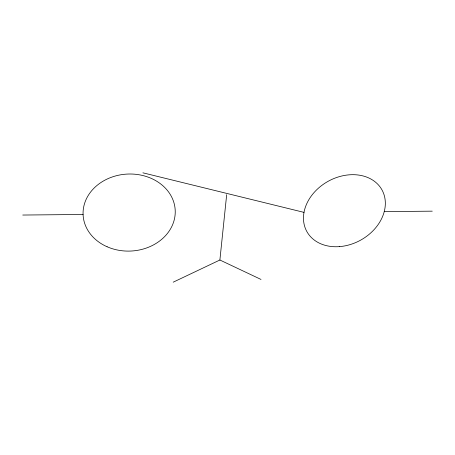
<?xml version="1.0" encoding="UTF-8"?>
<svg xmlns="http://www.w3.org/2000/svg" width="455" height="455" viewBox="0 0 455 455"><rect width="100%" height="100%" fill="white"/><g stroke="black" fill="none" stroke-linecap="round" stroke-linejoin="round"><path stroke-width="0.68" d="M173.213 282.174L219.89 260.01L226.675 194.694M22.75 215.044L83.083 214.476M384.225 211.615L432.25 211.16M142.91 172.826L304.008 212.377M219.89 260.01L261.011 279.444M339.709 246.599A42.946 33.607 -29.1 0 0 381.961 189.877A42.946 33.607 -29.1 0 0 311.544 195.65A42.946 33.607 -29.1 0 0 339.709 246.599M107.101 246.752A46.109 38.527 -3 0 0 175.232 210.887A46.109 38.527 -3 0 0 105.128 180.043A46.109 38.527 -3 0 0 107.101 246.752"/></g></svg>
